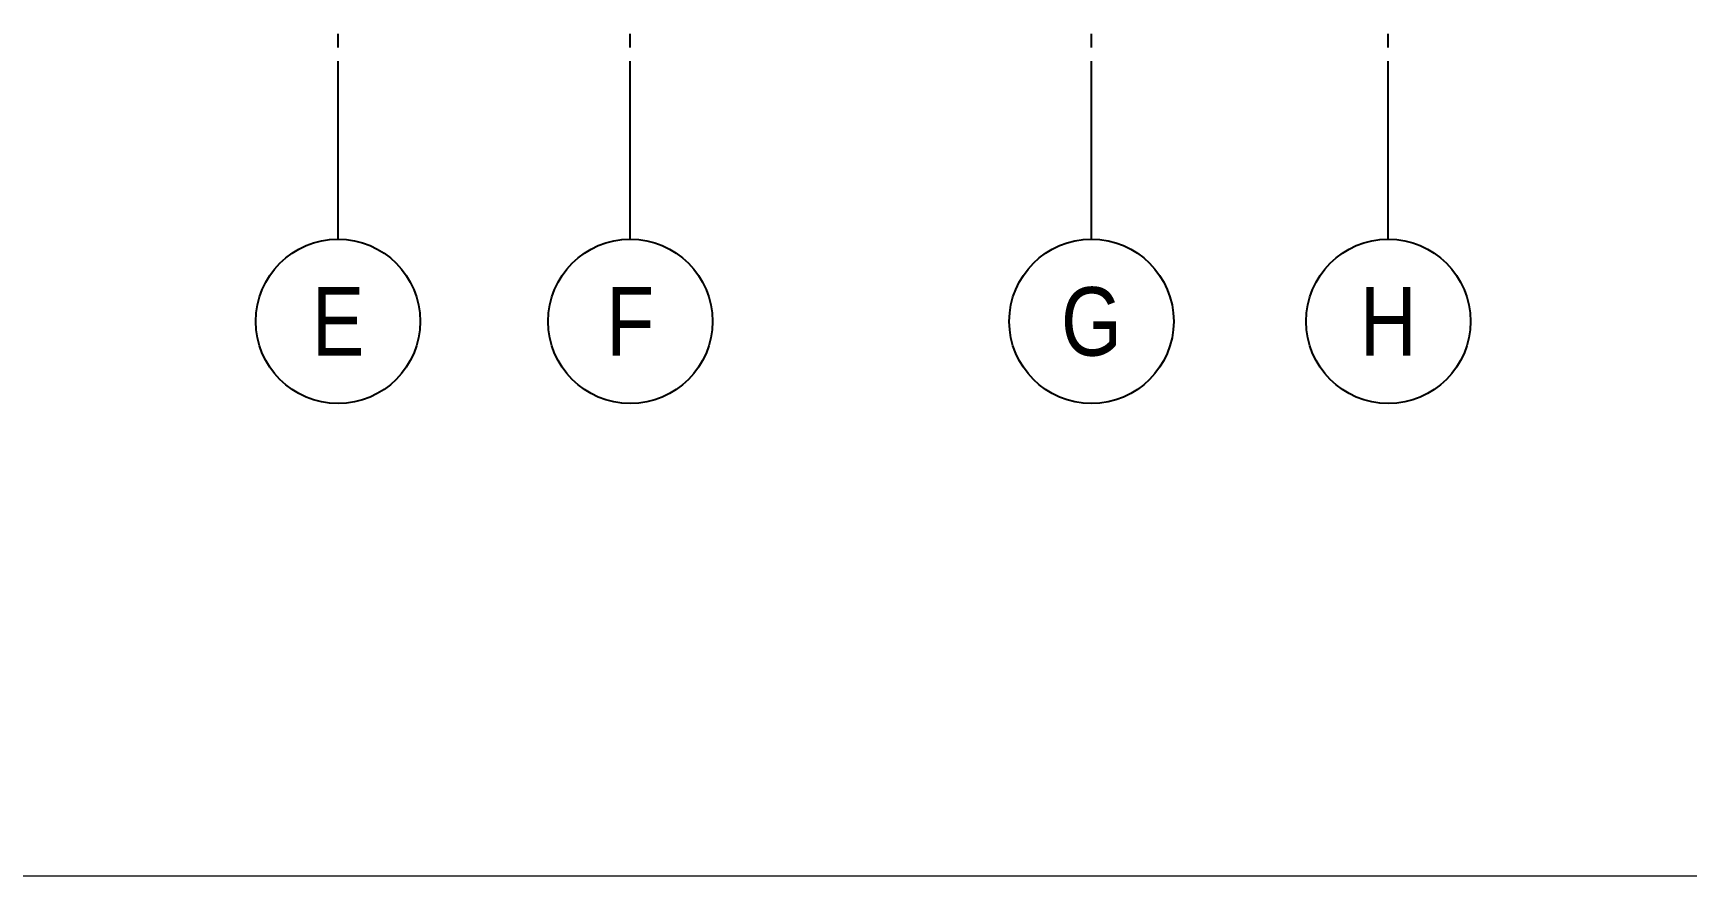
# Model space of a CAD drawing. Header units: millimetres. Extents: x -3819597 to -2591384, y 582389 to 820195.
# Drawn here: x -3717024 to -3680806, y 582389 to 600848 of the extents above; entities that cross this region are included whole.
import ezdxf
from ezdxf.enums import TextEntityAlignment as Align

# ---------------------------------------------------------------- set-up
doc = ezdxf.new("R2010")
doc.units = ezdxf.units.MM
doc.header["$MEASUREMENT"] = 0
doc.linetypes.add('CHG_XX_Luoi truc$0$MB_Luoi truc$0$Center101', pattern=[13, 10, -1, 1, -1])
doc.layers.get('Defpoints').update_dxf_attribs({"color": 10, "lineweight": 0})
for name, color, linetype, lineweight in [('CHG_XX_Cot_Ham 2$0$NS-Pier-H2', 150, 'Continuous', 13), ('CHG_XX_Damsan_Ham 2$0$CHG_XX_Damsan_Ham 2$0$DBAO', 3, 'Continuous', 13), ('CHG_XX_Damsan_Ham 2$0$CHG_XX_Damsan_Ham 2$0$DTE-MEP-H-SLAB TEXT', 3, 'Continuous', 0), ('CHG_XX_Damsan_Ham 2$0$CHG_XX_Damsan_Ham 2$0$Start hatch @ 1', 8, 'Continuous', 25), ('CHG_XX_Damsan_Ham 2$0$HATCH', 57, 'Continuous', 9)]:
    doc.layers.add(name, color=color, linetype=linetype, lineweight=lineweight)
for name, color, linetype in [('CHG_XX_Luoi truc$0$Grid', 34, 'Continuous'), ('CHG_XX_Luoi truc$0$Grid Line', 8, 'CHG_XX_Luoi truc$0$MB_Luoi truc$0$Center101'), ('dim', 51, 'Continuous')]:
    doc.layers.add(name, color=color, linetype=linetype)
doc.styles.add('CHG_XX_Luoi truc$0$MB_Luoi truc$0$Grid A-F$0$VNI-HelveCB', font='VHELVCB_0.TTF')

# ---------------------------------------------------------------- blocks, each defined once
blk = doc.blocks.new('*U1034')
at = {"layer": 'CHG_XX_Luoi truc$0$Grid', "lineweight": -2}
blk.add_line((0, -3), (0, 0), dxfattribs=at)
blk.add_circle((0, -9), 6, dxfattribs=at)
at = {"layer": 'CHG_XX_Luoi truc$0$Grid Line'}
blk.add_line((0, 0), (0, 608), dxfattribs=at)
at = {"layer": 'CHG_XX_Luoi truc$0$Grid', "lineweight": -2, "style": 'CHG_XX_Luoi truc$0$MB_Luoi truc$0$Grid A-F$0$VNI-HelveCB'}
for tag, p in [('GRIDSUB', (0, 617)), ('GRID', (0, -9))]:
    blk.add_attdef(tag, text='', height=5, dxfattribs=at).set_placement(p, align=Align.MIDDLE)
blk = doc.blocks.new('*U1029')
at = {"layer": 'CHG_XX_Luoi truc$0$Grid', "lineweight": -2}
blk.add_line((0, -3), (0, 0), dxfattribs=at)
blk.add_circle((0, -9), 6, dxfattribs=at)
at = {"layer": 'CHG_XX_Luoi truc$0$Grid Line'}
blk.add_line((0, 0), (0, 608), dxfattribs=at)
at = {"layer": 'CHG_XX_Luoi truc$0$Grid', "lineweight": -2, "style": 'CHG_XX_Luoi truc$0$MB_Luoi truc$0$Grid A-F$0$VNI-HelveCB'}
for tag, p in [('GRIDSUB', (0, 617)), ('GRID', (0, -9))]:
    blk.add_attdef(tag, text='', height=5, dxfattribs=at).set_placement(p, align=Align.MIDDLE)
blk = doc.blocks.new('CHG_XX_Luoi truc')
at = {"layer": 'CHG_XX_Luoi truc$0$Grid'}
ref = blk.add_blockref('*U1029', (38150, -12747), dxfattribs=dict(at, xscale=300, yscale=300, zscale=300))
ref.add_attrib('GRID', 'E', dxfattribs={"lineweight": -2, "height": 1500, "style": 'CHG_XX_Luoi truc$0$MB_Luoi truc$0$Grid A-F$0$VNI-HelveCB'}).set_placement((38150, -15447), align=Align.MIDDLE)
ref = blk.add_blockref('*U1029', (44550, -12747), dxfattribs=dict(at, xscale=300, yscale=300, zscale=300))
ref.add_attrib('GRID', 'F', dxfattribs={"lineweight": -2, "height": 1500, "style": 'CHG_XX_Luoi truc$0$MB_Luoi truc$0$Grid A-F$0$VNI-HelveCB'}).set_placement((44550, -15447), align=Align.MIDDLE)
ref = blk.add_blockref('*U1029', (54650, -12747), dxfattribs=dict(at, xscale=300, yscale=300, zscale=300))
ref.add_attrib('GRID', 'G', dxfattribs={"lineweight": -2, "height": 1500, "style": 'CHG_XX_Luoi truc$0$MB_Luoi truc$0$Grid A-F$0$VNI-HelveCB'}).set_placement((54650, -15447), align=Align.MIDDLE)
ref = blk.add_blockref('*U1034', (61150, -12747), dxfattribs=dict(at, xscale=300, yscale=300, zscale=300))
ref.add_attrib('GRID', 'H', dxfattribs={"lineweight": -2, "height": 1500, "style": 'CHG_XX_Luoi truc$0$MB_Luoi truc$0$Grid A-F$0$VNI-HelveCB'}).set_placement((61150, -15447), align=Align.MIDDLE)
blk = doc.blocks.new('CHG_XX_Cot_Ham 2')
at = {"layer": 'CHG_XX_Cot_Ham 2$0$NS-Pier-H2'}
blk.add_blockref('CHG_XX_Luoi truc', (0, 0), dxfattribs=at)
blk = doc.blocks.new('CHG_XX_Damsan_Ham 2$0$CHG_XX_Damsan_Ham 2$0$sdfsgdh')
at = {"layer": 'CHG_XX_Damsan_Ham 2$0$CHG_XX_Damsan_Ham 2$0$Start hatch @ 1', "ltscale": 0.5}
h = blk.add_hatch(dxfattribs=at)
h.set_pattern_fill('ANSI37', color=256, scale=500)
h.set_pattern_definition([(45, (273994.73, -8650), (-44.194174, 44.194174), []), (135, (273994.73, -8650), (-44.194174, -44.194174), [])])
h.paths.add_polyline_path([(43750, -126131), (43550, -126131), (43550, -167400), (43750, -167400), (43750, -167000), (45150, -167000), (45150, -169400), (45350, -169400), (45350, -170700), (45350, -166800), (43750, -166800)])
blk = doc.blocks.new('CHG_XX_Damsan_Ham 2', base_point=(3089256, -609981))
at = {"layer": 'CHG_XX_Damsan_Ham 2$0$CHG_XX_Damsan_Ham 2$0$DBAO'}
blk.add_blockref('CHG_XX_Cot_Ham 2', (0, 0), dxfattribs=at)
at = {"layer": 'CHG_XX_Damsan_Ham 2$0$CHG_XX_Damsan_Ham 2$0$DTE-MEP-H-SLAB TEXT'}
blk.add_blockref('CHG_XX_Damsan_Ham 2$0$CHG_XX_Damsan_Ham 2$0$sdfsgdh', (-10700, 160900), dxfattribs=at)
at = {"layer": 'CHG_XX_Damsan_Ham 2$0$HATCH'}
blk.add_blockref('CHG_XX_Cot_Ham 2', (0, 0), dxfattribs=at)

msp = doc.modelspace()

# ---------------------------------------------------------------- linework, layer by layer
at = {"layer": 'Defpoints', "color": 4, "ltscale": 1500}
msp.add_lwpolyline([(-3573372.5, 788188.7), (-3819597.5, 788188.7), (-3819597.5, 582388.7), (-3573372.5, 582388.7)], close=True, dxfattribs=at)

# ---------------------------------------------------------------- block references
at = {"layer": 'dim', "ltscale": 1500}
msp.add_blockref('CHG_XX_Damsan_Ham 2', (-659239.3, 0), dxfattribs=at)

doc.saveas('drawing.dxf')
